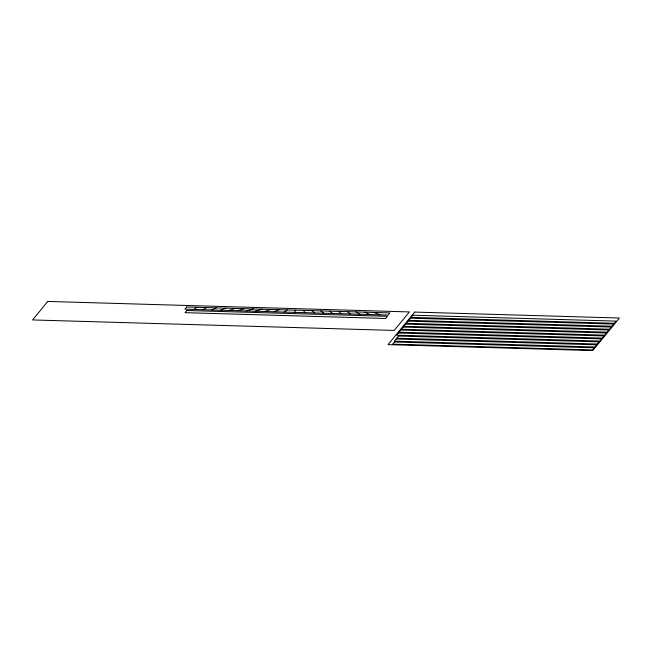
<?xml version="1.0" encoding="UTF-8"?>
<svg xmlns="http://www.w3.org/2000/svg" width="652" height="652" viewBox="0 0 652 652"><rect width="100%" height="100%" fill="white"/><g stroke="black" fill="none" stroke-linecap="round" stroke-linejoin="round"><path stroke-width="0.98" d="M294.704 312.357L295.283 310.156M284.37 312.063L287.198 309.92M193.905 309.439L197.043 307.304M202.837 309.692L206.676 307.589M211.704 309.953L216.277 307.866M274.19 311.762L279.105 309.684M220.49 310.205L225.804 308.143M229.154 310.458L235.225 308.412M264.41 311.477L270.841 309.447M237.719 310.702L244.484 308.681M255.136 311.208L262.324 309.203M246.309 310.955L253.53 308.942M373.84 312.438L380.034 314.834M364.892 312.178L369.92 314.541M356.057 311.917L359.994 314.256M347.32 311.664L350.434 313.979M320.8 310.898L323.799 313.204M329.708 311.159L332.561 313.457M338.567 311.411L341.322 313.71M312.023 310.645L314.623 312.936M303.514 310.393L304.883 312.658M47.767 301.444L32.6 319.945L394.224 330.434L409.383 311.933L47.767 301.444M186.716 307.01L184.94 309.178L388.184 315.071L389.961 312.903L186.716 307.01M186.855 310.499L185.078 312.667L385.666 318.486L387.443 316.318L186.855 310.499M414.721 312.088L388.062 344.623L592.741 350.556L619.4 318.029L414.721 312.088M398.315 333.001L396.538 335.169L599.783 341.069L601.56 338.901L398.315 333.001M400.744 330.034L398.967 332.202L602.212 338.103L603.988 335.935L400.744 330.034M403.172 327.076L401.396 329.244L604.64 335.136L606.417 332.968L403.172 327.076M405.601 324.109L403.824 326.277L607.069 332.178L608.846 330.002L405.601 324.109M408.03 321.143L406.253 323.31L609.498 329.211L611.274 327.043L408.03 321.143M410.458 318.184L408.682 320.352L611.935 326.244L613.711 324.077L410.458 318.184M412.895 315.218L411.11 317.385L614.363 323.286L616.14 321.118L412.895 315.218M396.114 339.007L394.338 341.175L594.926 346.994L596.702 344.827L396.114 339.007M398.543 336.041L396.766 338.209L597.354 344.028L599.131 341.86L398.543 336.041M394.427 341.99L392.651 344.158L592.497 349.961L594.274 347.793L394.427 341.99"/></g></svg>
